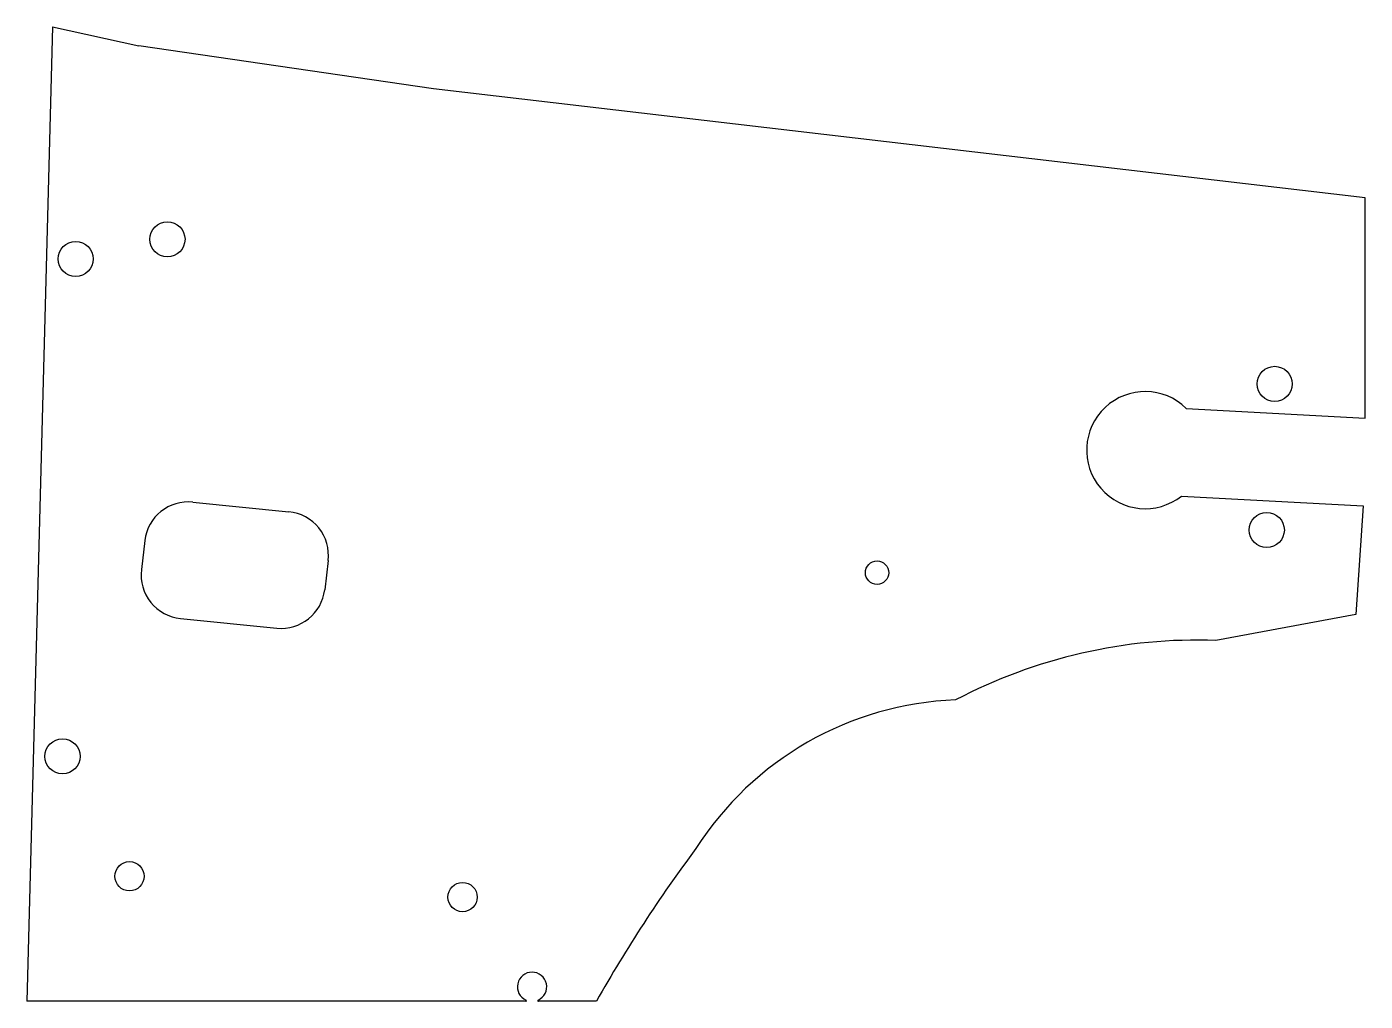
# Model space of a CAD drawing. Extents: x 0 to 457, y 0 to 333.
import ezdxf

# ---------------------------------------------------------------- set-up
doc = ezdxf.new("R2010")
doc.units = 0
doc.layers.get('0').update_dxf_attribs({"linetype": 'CONTINUOUS'})

msp = doc.modelspace()

# ---------------------------------------------------------------- linework, layer by layer
for p, q in [((8.78, 332.9), (0, 0)), ((8.78, 332.9), (38.24, 326.43)), ((138.92, 311.67), (38.24, 326.43)), ((457.34, 274.52), (138.92, 311.67)), ((457.34, 199.2), (457.34, 274.52)), ((396.18, 202.53), (457.34, 199.2)), ((56.74, 170.52), (89.58, 167.23)), ((394.55, 172.57), (456.67, 169.19)), ((456.67, 169.19), (454.08, 132.16)), ((40.35, 157.37), (39.17, 147.44)), ((102.98, 150.53), (101.8, 140.59)), ((52.56, 130.74), (85.4, 127.44)), ((454.08, 132.16), (406.33, 123.26)), ((170.51, 0), (0, 0)), ((194.65, 0), (174.8, 0))]:
    msp.add_line(p, q)
for centre, radius in [((48.07, 260.29), 6), ((16.69, 253.6), 6), ((426.42, 210.9), 6), ((423.7, 160.97), 6), ((290.53, 146.4), 4), ((12.21, 83.66), 6), ((35.1, 42.68), 5), ((148.91, 35.57), 5)]:
    msp.add_circle(centre, radius)
for centre, radius, start, end in [((382.15, 188.27), 20, 45.4699, 308.2944), ((55.24, 155.6), 15, 84.2706, 173.1995), ((88.09, 152.3), 15, 353.1995, 84.2706), ((54.06, 145.66), 15, 173.1995, 264.2706), ((86.9, 142.37), 15, 264.2706, 353.1995), ((400.11, -54.3), 177.67, 87.9922, 117.7491), ((321.52, -7.25), 110.26, 92.1471, 147.407), ((624.17, -242.72), 493.36, 143.2969, 150.5295), ((172.65, 4.94), 5, 294.3835, 245.6165), ((170.51, 0.2), 0.2, 270, 65.6165), ((174.8, 0.2), 0.2, 114.3835, 270)]:
    msp.add_arc(centre, radius, start, end)

doc.saveas('drawing.dxf')
